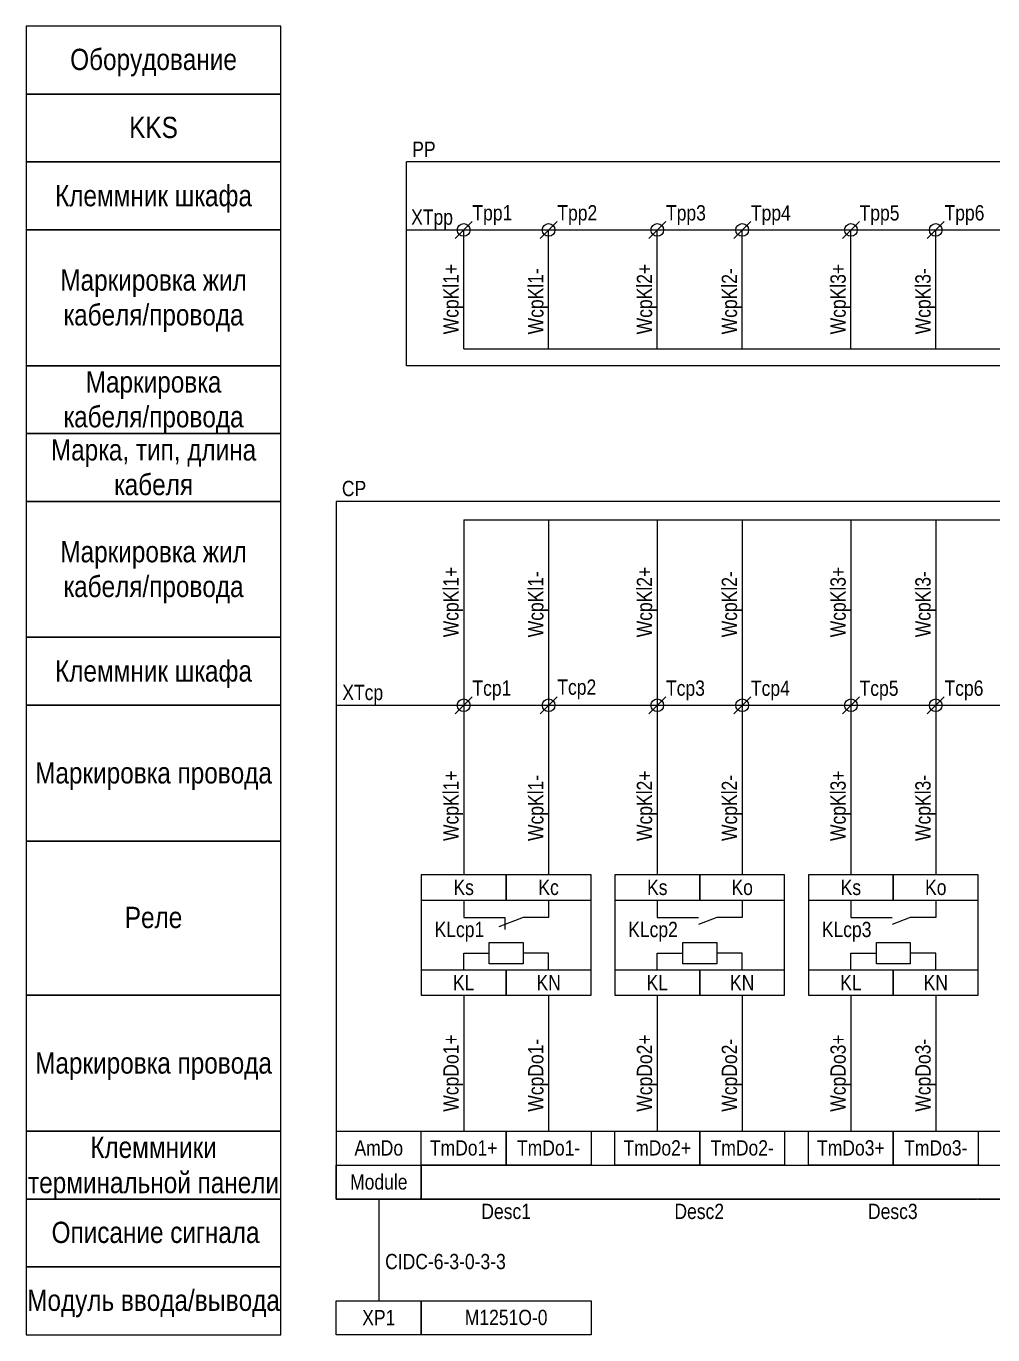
# Model space of a CAD drawing. Header units: millimetres. Extents: x 20 to 296, y -159 to -5.
# Drawn here: x 20 to 133.8, y -159.2 to -5 of the extents above; entities that cross this region are included whole.
import ezdxf

# ---------------------------------------------------------------- set-up
doc = ezdxf.new("R2010")
doc.units = ezdxf.units.MM
doc.header["$MEASUREMENT"] = 0
doc.linetypes.add('1_1', pattern=[2000, 1000, -1000])
doc.linetypes.add('4_2_1_2', pattern=[6702.777624, 3527.777672, -1763.888836, 0, -1411.111116])
for name, color, linetype in [('cp_names', 7, 'Continuous'), ('cp_params_di', 7, 'Continuous'), ('cp_params_do', 7, 'Continuous'), ('cp_static_di', 7, 'Continuous'), ('cp_static_do', 7, 'Continuous'), ('id_names', 7, 'Continuous'), ('id_params_do', 7, 'Continuous'), ('id_static_di', 7, 'Continuous'), ('id_static_do', 7, 'Continuous')]:
    doc.layers.add(name, color=color, linetype=linetype)
doc.styles.add('СГЕНЕРИР_СТИЛЬ_1', font='ARIALN.TTF')

msp = doc.modelspace()

# ---------------------------------------------------------------- linework, layer by layer
at = {"layer": 'cp_names', "color": 7, "linetype": 'Continuous', "lineweight": 15, "ltscale": 100}
for points in [[(20, -77), (50, -77), (50, -61), (20, -61)], [(20, -85), (50, -85), (50, -77), (20, -77)], [(20, -101), (50, -101), (50, -85), (20, -85)], [(20, -119.178822), (50, -119.178822), (50, -101), (20, -101)], [(20, -135.178822), (50, -135.178822), (50, -119.178822), (20, -119.178822)], [(20, -143.178822), (50, -143.178822), (50, -135.178822), (20, -135.178822)], [(20, -151.178822), (50, -151.178822), (50, -143.178822), (20, -143.178822)], [(20, -159.178822), (50, -159.178822), (50, -151.178822), (20, -151.178822)]]:
    msp.add_lwpolyline(points, close=True, dxfattribs=at)
at = {"layer": 'cp_static_di', "color": 7, "linetype": '1_1', "lineweight": 15, "ltscale": 100}
for p, q in [((295.603377, -60.999998), (56.525773, -61)), ((56.525773, -61), (56.525773, -143.178822))]:
    msp.add_line(p, q, dxfattribs=at)
at = {"layer": 'cp_static_di', "color": 7, "linetype": 'Continuous', "lineweight": 15, "ltscale": 100}
for p, q in [((71.525771, -63.142923), (286.720803, -63.142931)), ((71.525771, -63.142923), (71.525773, -85)), ((81.525771, -63.142923), (81.525773, -85)), ((94.325219, -63.142924), (94.325221, -85.000001)), ((104.325219, -63.142924), (104.325221, -85.000001)), ((117.124667, -63.142926), (117.124669, -85.000003)), ((127.124667, -63.142926), (127.124669, -85.000003)), ((70.525773, -86), (72.525773, -84)), ((80.525773, -86), (82.525773, -84)), ((93.325221, -86.000001), (95.325221, -84.000001)), ((103.325221, -86.000001), (105.325221, -84.000001)), ((116.124669, -86.000003), (118.124669, -84.000003)), ((126.124669, -86), (128.124669, -84)), ((132.124669, -135.178822), (295.603377, -135.17882)), ((132.124669, -143.178822), (295.603377, -143.17882))]:
    msp.add_line(p, q, dxfattribs=at)
at = {"layer": 'cp_static_di', "color": 7, "linetype": '4_2_1_2', "lineweight": 15, "ltscale": 100}
msp.add_line((56.525773, -85), (295.603377, -84.999998), dxfattribs=at)
at = {"layer": 'cp_static_di', "color": 7, "linetype": 'Continuous', "lineweight": 15, "ltscale": 100}
for centre in [(71.525773, -85), (81.525773, -85), (94.325221, -85.000001), (104.325221, -85.000001), (117.124669, -85.000003), (127.124669, -85)]:
    msp.add_circle(centre, 0.75, dxfattribs=at)
at = {"layer": 'cp_static_do', "color": 7, "linetype": 'Continuous', "lineweight": 15, "ltscale": 100}
for p, q in [((71.525773, -85), (71.525773, -105.000005)), ((81.525773, -84.999999), (81.525773, -105.000004)), ((94.325221, -85.000001), (94.325221, -105.000005)), ((104.325221, -85), (104.325221, -105.000005)), ((117.124669, -85.000003), (117.124669, -105.000007)), ((127.124669, -85.000002), (127.124669, -105.000007)), ((76.390656, -110.000155), (76.390656, -111.416036)), ((71.525773, -119.178822), (71.525773, -135.178822)), ((81.525773, -119.178824), (81.525773, -135.178822)), ((94.325221, -119.178822), (94.325221, -135.178822)), ((104.325221, -119.178824), (104.325221, -135.178822)), ((117.124669, -119.178824), (117.124669, -135.178824)), ((127.124669, -119.178826), (127.124669, -135.178824)), ((56.525773, -135.178822), (132.124669, -135.178824)), ((56.525773, -143.178822), (132.006255, -143.178821)), ((61.525773, -143.178822), (61.525773, -155.178822))]:
    msp.add_line(p, q, dxfattribs=at)
for points in [[(66.525773, -107.964715), (76.525773, -107.964715), (76.525773, -105.000003), (66.525773, -105.000003)], [(66.525773, -119.178823), (86.525773, -119.178825), (86.525773, -105.000005), (66.525773, -105.000005)], [(76.525773, -107.964715), (86.525773, -107.964713), (86.525773, -105.000003), (76.525773, -105.000003)], [(89.325221, -107.964715), (99.325221, -107.964715), (99.325221, -105.000003), (89.325221, -105.000003)], [(89.325221, -119.178823), (109.325221, -119.178825), (109.325221, -105.000005), (89.325221, -105.000005)], [(99.325221, -107.964715), (109.325221, -107.964713), (109.325221, -105.000003), (99.325221, -105.000003)], [(112.124669, -107.964717), (122.124669, -107.964717), (122.124669, -105.000005), (112.124669, -105.000005)], [(112.124669, -119.178825), (132.124669, -119.178827), (132.124669, -105.000007), (112.124669, -105.000007)], [(122.124669, -107.964717), (132.124669, -107.964715), (132.124669, -105.000005), (122.124669, -105.000005)], [(74.528761, -115.463368), (74.528761, -112.96486), (78.528761, -112.96486), (78.528761, -115.463368)], [(97.328209, -115.463368), (97.328209, -112.96486), (101.328209, -112.96486), (101.328209, -115.463368)], [(120.127657, -115.46337), (120.127657, -112.964862), (124.127657, -112.964862), (124.127657, -115.46337)], [(66.525773, -119.178823), (76.525773, -119.178823), (76.525773, -116.214113), (66.525773, -116.214113)], [(76.525773, -119.178823), (86.525773, -119.178823), (86.525773, -116.214115), (76.525773, -116.214113)], [(89.325221, -119.178823), (99.325221, -119.178823), (99.325221, -116.214113), (89.325221, -116.214113)], [(99.325221, -119.178823), (109.325221, -119.178823), (109.325221, -116.214115), (99.325221, -116.214113)], [(112.124669, -119.178825), (122.124669, -119.178825), (122.124669, -116.214115), (112.124669, -116.214115)], [(122.124669, -119.178825), (132.124669, -119.178825), (132.124669, -116.214117), (122.124669, -116.214115)], [(66.525773, -135.178822), (76.525773, -135.178822), (76.525773, -139.178822), (66.525773, -139.178822)], [(76.525773, -135.178822), (86.525773, -135.178822), (86.525773, -139.178822), (76.525773, -139.178822)], [(89.325221, -135.178822), (99.325221, -135.178822), (99.325221, -139.178822), (89.325221, -139.178822)], [(99.325221, -135.178822), (109.325221, -135.178822), (109.325221, -139.178822), (99.325221, -139.178822)], [(112.124669, -135.178824), (122.124669, -135.178824), (122.124669, -139.178824), (112.124669, -139.178824)], [(122.124669, -135.178824), (132.124669, -135.178824), (132.124669, -139.178824), (122.124669, -139.178824)], [(66.525773, -143.178822), (56.525773, -143.178822), (56.525773, -139.178822), (66.525773, -139.178822)], [(66.525773, -139.178822), (291.720804, -139.178822), (291.720804, -143.178822), (66.525773, -143.178822)], [(66.525773, -159.178822), (56.525773, -159.178822), (56.525773, -155.178822), (66.525773, -155.178822)], [(66.525773, -155.178822), (86.525773, -155.178822), (86.525773, -159.178822), (66.525773, -159.178822)]]:
    msp.add_lwpolyline(points, close=True, dxfattribs=at)
for points in [[(71.531742, -107.964714), (71.531742, -110.000155), (74.528757, -110.000155)], [(81.525773, -107.964714), (81.525773, -110.000155), (78.528757, -110.000155)], [(94.33119, -107.964714), (94.33119, -110.000155), (97.328205, -110.000155)], [(104.325221, -107.964714), (104.325221, -110.000155), (101.328205, -110.000155)], [(117.130638, -107.964716), (117.130638, -110.000157), (120.127653, -110.000157)], [(127.124669, -107.964716), (127.124669, -110.000157), (124.127653, -110.000157)], [(74.528757, -110.000155), (76.390656, -110.000155)], [(78.528757, -110.000155), (75.660629, -111.111065)], [(97.328205, -110.000155), (99.190104, -110.000155)], [(101.328205, -110.000155), (99.190664, -110.828087)], [(120.127653, -110.000157), (121.989552, -110.000157)], [(124.127653, -110.000157), (121.990112, -110.828089)], [(71.531745, -116.214114), (71.531745, -114.214114), (74.528761, -114.214114)], [(81.525776, -116.214114), (81.525776, -114.214114), (78.528761, -114.214114)], [(94.331193, -116.214114), (94.331193, -114.214114), (97.328209, -114.214114)], [(104.325224, -116.214114), (104.325224, -114.214114), (101.328209, -114.214114)], [(117.130641, -116.214116), (117.130641, -114.214116), (120.127657, -114.214116)], [(127.124672, -116.214116), (127.124672, -114.214116), (124.127657, -114.214116)]]:
    msp.add_lwpolyline(points, dxfattribs=at)
at = {"layer": 'id_names', "color": 7, "linetype": 'Continuous', "lineweight": 15, "ltscale": 100}
for points in [[(20, -13), (50, -13), (50, -5), (20, -5)], [(20, -21), (50, -21), (50, -13), (20, -13)], [(20, -29), (50, -29), (50, -21), (20, -21)], [(20, -45), (50, -45), (50, -29), (20, -29)], [(20, -53), (50, -53), (50, -45), (20, -45)], [(20, -61), (50, -61), (50, -53), (20, -53)]]:
    msp.add_lwpolyline(points, close=True, dxfattribs=at)
at = {"layer": 'id_static_do', "color": 7, "linetype": '1_1', "lineweight": 15, "ltscale": 100}
for p, q in [((295.603377, -20.999999), (64.809561, -21)), ((64.809561, -45), (64.809561, -21)), ((295.603377, -44.999998), (64.809561, -45))]:
    msp.add_line(p, q, dxfattribs=at)
at = {"layer": 'id_static_do', "color": 7, "linetype": '4_2_1_2', "lineweight": 15, "ltscale": 100}
msp.add_line((64.809561, -29), (295.603377, -28.999999), dxfattribs=at)
at = {"layer": 'id_static_do', "color": 7, "linetype": 'Continuous', "lineweight": 15, "ltscale": 100}
for p, q in [((70.525771, -30), (72.525771, -28)), ((71.525771, -42.99997), (71.525771, -29)), ((80.525771, -29.999999), (82.525771, -27.999999)), ((81.525771, -42.999969), (81.525771, -28.999999)), ((93.325219, -29.999999), (95.325219, -27.999999)), ((94.325219, -42.999969), (94.325219, -28.999999)), ((103.325219, -29.999999), (105.325219, -27.999999)), ((104.325219, -42.999969), (104.325219, -28.999999)), ((116.124667, -29.999999), (118.124667, -27.999999)), ((117.124667, -42.999969), (117.124667, -28.999999)), ((126.124667, -29.999999), (128.124667, -27.999999)), ((127.124667, -42.999969), (127.124667, -28.999999)), ((71.525771, -42.99997), (286.720872, -42.999961))]:
    msp.add_line(p, q, dxfattribs=at)
for centre in [(71.525771, -29), (81.525771, -28.999999), (94.325219, -28.999999), (104.325219, -28.999999), (117.124667, -28.999999), (127.124667, -28.999999)]:
    msp.add_circle(centre, 0.75, dxfattribs=at)

# ---------------------------------------------------------------- texts
at = {"layer": 'cp_names', "color": 7, "linetype": 'Continuous', "lineweight": 15, "insert": (35, -65.664115), "char_height": 2.5, "attachment_point": 2, "line_spacing_factor": 0.982786, "style": 'СГЕНЕРИР_СТИЛЬ_1'}
msp.add_mtext('\\A1;{\\pqc;\\fArial Narrow|b0|i0|c204|p34;Маркировка жил\\P\\pqc;\\fArial Narrow|b0|i0|c204|p34;кабеля/провода}', dxfattribs=at)
at = {"layer": 'cp_names', "color": 7, "linetype": 'Continuous', "lineweight": 15, "char_height": 2.5, "attachment_point": 2, "style": 'СГЕНЕРИР_СТИЛЬ_1'}
for s, insert in [('\\A1;{\\pqc;\\fArial Narrow|b0|i0|c204|p34;Клеммник\\fArial Narrow|b0|i0|c204|p34; шкафа}', (35, -79.717757)), ('\\A1;{\\pqc;\\fArial Narrow|b0|i0|c204|p34;Маркировка \\fArial Narrow|b0|i0|c204|p34;провода}', (35, -91.722933)), ('\\A1;{\\pqc;\\fArial Narrow|b0|i0|c204|p34;Реле}', (35, -108.753526)), ('\\A1;{\\pqc;\\fArial Narrow|b0|i0|c204|p34;Маркировка \\fArial Narrow|b0|i0|c204|p34;провода}', (35, -125.901755)), ('\\A1;{\\pqc;\\fArial Narrow|b0|i0|c204|p34;Описание сигнала}', (35.23526, -145.857646)), ('\\A1;{\\pqc;\\fArial Narrow|b0|i0|c204|p34;Модуль ввода/вывода}', (35.000029, -153.859411))]:
    msp.add_mtext(s, dxfattribs=dict(at, insert=insert))
at = {"layer": 'cp_names', "color": 7, "linetype": 'Continuous', "lineweight": 15, "insert": (35, -135.837745), "char_height": 2.5, "width": 30, "attachment_point": 2, "line_spacing_factor": 0.996518, "style": 'СГЕНЕРИР_СТИЛЬ_1'}
msp.add_mtext('\\A1;{\\pqc;\\fArial Narrow|b0|i0|c204|p34;Клеммник\\fArial Narrow|b0|i0|c204|p34;и терминальной панели}', dxfattribs=at)
at = {"layer": 'cp_params_di', "color": 7, "linetype": 'Continuous', "lineweight": 15, "char_height": 1.8, "style": 'СГЕНЕРИР_СТИЛЬ_1'}
for s, insert, attachment_point in [('\\A1;{\\pql;\\fArial Narrow|b0|i0|c204|p34;CP}', (57.181387, -58.566396), 1), ('\\A1;{\\pqr;\\fArial Narrow|b0|i0|c204|p34;XTcp}', (62.04351, -82.598162), 3), ('\\A1;{\\pql;\\fArial Narrow|b0|i0|c204|p34;Tcp1}', (72.55263, -82.087356), 1), ('\\A1;{\\pql;\\fArial Narrow|b0|i0|c204|p34;Tcp2}', (82.55263, -81.968974), 1), ('\\A1;{\\pql;\\fArial Narrow|b0|i0|c204|p34;Tcp3}', (95.352078, -82.087357), 1), ('\\A1;{\\pql;\\fArial Narrow|b0|i0|c204|p34;Tcp4}', (105.352078, -82.09498), 1), ('\\A1;{\\pql;\\fArial Narrow|b0|i0|c204|p34;Tcp5}', (118.151526, -82.094982), 1), ('\\A1;{\\pql;\\fArial Narrow|b0|i0|c204|p34;Tcp\\fArial Narrow|b0|i0|c204|p34;6}', (128.151536, -82.087358), 1)]:
    msp.add_mtext(s, dxfattribs=dict(at, insert=insert, attachment_point=attachment_point))
at = {"layer": 'cp_params_do', "color": 7, "linetype": 'Continuous', "lineweight": 15, "char_height": 1.8, "attachment_point": 1, "rotation": 90, "style": 'СГЕНЕРИР_СТИЛЬ_1'}
for s, insert in [('\\A1;{\\pql;\\fArial Narrow|b0|i0|c204|p34;WcpKl\\fArial Narrow|b0|i0|c204|p34;1\\fArial Narrow|b0|i0|c204|p34;+}', (69.116311, -41.308679)), ('\\A1;{\\pql;\\fArial Narrow|b0|i0|c204|p34;WcpKl\\fArial Narrow|b0|i0|c204|p34;1\\fArial Narrow|b0|i0|c204|p34;-}', (79.116311, -41.308678)), ('\\A1;{\\pql;\\fArial Narrow|b0|i0|c204|p34;WcpKl\\fArial Narrow|b0|i0|c204|p34;2\\fArial Narrow|b0|i0|c204|p34;+}', (91.915759, -41.308679)), ('\\A1;{\\pql;\\fArial Narrow|b0|i0|c204|p34;WcpKl\\fArial Narrow|b0|i0|c204|p34;2\\fArial Narrow|b0|i0|c204|p34;-}', (101.915759, -41.308679)), ('\\A1;{\\pql;\\pt2.5;\\fArial Narrow|b0|i0|c204|p34;WcpKl\\fArial Narrow|b0|i0|c204|p34;3\\fArial Narrow|b0|i0|c204|p34;+}', (114.715207, -41.308681)), ('\\A1;{\\pql;\\fArial Narrow|b0|i0|c204|p34;WcpKl\\fArial Narrow|b0|i0|c204|p34;3\\fArial Narrow|b0|i0|c204|p34;-}', (124.715207, -41.308681)), ('\\A1;{\\pql;\\fArial Narrow|b0|i0|c204|p34;WcpKl\\fArial Narrow|b0|i0|c204|p34;1\\fArial Narrow|b0|i0|c204|p34;+}', (69.116311, -76.999998)), ('\\A1;{\\pql;\\fArial Narrow|b0|i0|c204|p34;WcpKl\\fArial Narrow|b0|i0|c204|p34;1\\fArial Narrow|b0|i0|c204|p34;-}', (79.116311, -76.999997)), ('\\A1;{\\pql;\\fArial Narrow|b0|i0|c204|p34;WcpKl\\fArial Narrow|b0|i0|c204|p34;2\\fArial Narrow|b0|i0|c204|p34;+}', (91.915759, -76.999999)), ('\\A1;{\\pql;\\fArial Narrow|b0|i0|c204|p34;WcpKl\\fArial Narrow|b0|i0|c204|p34;2\\fArial Narrow|b0|i0|c204|p34;-}', (101.915759, -76.999998)), ('\\A1;{\\pql;\\pt2.5;\\fArial Narrow|b0|i0|c204|p34;WcpKl\\fArial Narrow|b0|i0|c204|p34;3\\fArial Narrow|b0|i0|c204|p34;+}', (114.715207, -77.000001)), ('\\A1;{\\pql;\\fArial Narrow|b0|i0|c204|p34;WcpKl\\fArial Narrow|b0|i0|c204|p34;3\\fArial Narrow|b0|i0|c204|p34;-}', (124.715207, -77)), ('\\A1;{\\pql;\\fArial Narrow|b0|i0|c204|p34;WcpKl\\fArial Narrow|b0|i0|c204|p34;1\\fArial Narrow|b0|i0|c204|p34;+}', (69.116311, -101)), ('\\A1;{\\pql;\\fArial Narrow|b0|i0|c204|p34;WcpKl\\fArial Narrow|b0|i0|c204|p34;1\\fArial Narrow|b0|i0|c204|p34;-}', (79.116311, -100.999999)), ('\\A1;{\\pql;\\fArial Narrow|b0|i0|c204|p34;WcpKl\\fArial Narrow|b0|i0|c204|p34;2\\fArial Narrow|b0|i0|c204|p34;+}', (91.915759, -101.000001)), ('\\A1;{\\pql;\\fArial Narrow|b0|i0|c204|p34;WcpKl\\fArial Narrow|b0|i0|c204|p34;2\\fArial Narrow|b0|i0|c204|p34;-}', (101.915759, -101)), ('\\A1;{\\pql;\\pt2.5;\\fArial Narrow|b0|i0|c204|p34;WcpKl\\fArial Narrow|b0|i0|c204|p34;3\\fArial Narrow|b0|i0|c204|p34;+}', (114.715207, -101.000003)), ('\\A1;{\\pql;\\fArial Narrow|b0|i0|c204|p34;WcpKl\\fArial Narrow|b0|i0|c204|p34;3\\fArial Narrow|b0|i0|c204|p34;-}', (124.715207, -101.000002)), ('\\A1;{\\pql;\\fArial Narrow|b0|i0|c204|p34;WcpDo1\\fArial Narrow|b0|i0|c204|p34;+}', (69.116313, -132.8942)), ('\\A1;{\\pql;\\fArial Narrow|b0|i0|c204|p34;WcpDo1\\fArial Narrow|b0|i0|c204|p34;-}', (79.116309, -132.894195)), ('\\A1;{\\pql;\\fArial Narrow|b0|i0|c204|p34;WcpDo\\fArial Narrow|b0|i0|c204|p34;2\\fArial Narrow|b0|i0|c204|p34;+}', (91.915758, -132.8942)), ('\\A1;{\\pql;\\fArial Narrow|b0|i0|c204|p34;WcpDo\\fArial Narrow|b0|i0|c204|p34;2\\fArial Narrow|b0|i0|c204|p34;-}', (101.915754, -132.894195)), ('\\A1;{\\pql;\\fArial Narrow|b0|i0|c204|p34;WcpDo\\fArial Narrow|b0|i0|c204|p34;3\\fArial Narrow|b0|i0|c204|p34;+}', (114.715206, -132.894202)), ('\\A1;{\\pql;\\fArial Narrow|b0|i0|c204|p34;WcpDo\\fArial Narrow|b0|i0|c204|p34;3\\fArial Narrow|b0|i0|c204|p34;-}', (124.715202, -132.894197))]:
    msp.add_mtext(s, dxfattribs=dict(at, insert=insert))
at = {"layer": 'cp_params_do', "color": 7, "linetype": 'Continuous', "lineweight": 15, "char_height": 1.8, "attachment_point": 2, "style": 'СГЕНЕРИР_СТИЛЬ_1'}
for s, insert in [('\\A1;{\\pqc;\\fArial Narrow|b0|i0|c204|p34;Ks}', (71.525773, -105.562877)), ('\\A1;{\\pqc;\\fArial Narrow|b0|i0|c204|p34;Kc}', (81.525773, -105.562875)), ('\\A1;{\\pqc;\\fArial Narrow|b0|i0|c204|p34;Ks}', (94.325221, -105.562876)), ('\\A1;{\\pqc;\\fArial Narrow|b0|i0|c204|p34;Ko}', (104.325221, -105.562875)), ('\\A1;{\\pqc;\\fArial Narrow|b0|i0|c204|p34;Ks}', (117.124669, -105.562878)), ('\\A1;{\\pqc;\\fArial Narrow|b0|i0|c204|p34;Ko}', (127.124669, -105.562877)), ('\\A1;{\\pqc;\\fArial Narrow|b0|i0|c204|p34;KLcp\\fArial Narrow|b0|i0|c204|p34;1}', (71.023511, -110.519959)), ('\\A1;{\\pqc;\\fArial Narrow|b0|i0|c204|p34;KLcp\\fArial Narrow|b0|i0|c204|p34;2}', (93.822959, -110.519959)), ('\\A1;{\\pqc;\\fArial Narrow|b0|i0|c204|p34;KLcp\\fArial Narrow|b0|i0|c204|p34;3}', (116.622407, -110.519961)), ('\\A1;{\\pqc;\\fArial Narrow|b0|i0|c204|p34;KL}', (71.525773, -116.776984)), ('\\A1;{\\pqc;\\fArial Narrow|b0|i0|c204|p34;KN}', (81.525773, -116.776987)), ('\\A1;{\\pqc;\\fArial Narrow|b0|i0|c204|p34;KL}', (94.325221, -116.776984)), ('\\A1;{\\pqc;\\fArial Narrow|b0|i0|c204|p34;KN}', (104.325221, -116.776987)), ('\\A1;{\\pqc;\\fArial Narrow|b0|i0|c204|p34;KL}', (117.124669, -116.776986)), ('\\A1;{\\pqc;\\fArial Narrow|b0|i0|c204|p34;KN}', (127.124669, -116.776989)), ('\\A1;{\\pqc;\\fArial Narrow|b0|i0|c204|p34;Am\\fArial Narrow|b0|i0|c204|p34;Do}', (61.525773, -136.259337)), ('\\A1;{\\pqc;\\fArial Narrow|b0|i0|c204|p34;TmD\\fArial Narrow|b0|i0|c204|p34;o\\fArial Narrow|b0|i0|c204|p34;1+}', (71.525773, -136.251716)), ('\\A1;{\\pqc;\\fArial Narrow|b0|i0|c204|p34;TmD\\fArial Narrow|b0|i0|c204|p34;o\\fArial Narrow|b0|i0|c204|p34;1-}', (81.525773, -136.251716)), ('\\A1;{\\pqc;\\fArial Narrow|b0|i0|c204|p34;TmD\\fArial Narrow|b0|i0|c204|p34;o\\fArial Narrow|b0|i0|c204|p34;2+}', (94.325221, -136.251716)), ('\\A1;{\\pqc;\\fArial Narrow|b0|i0|c204|p34;TmD\\fArial Narrow|b0|i0|c204|p34;o\\fArial Narrow|b0|i0|c204|p34;2-}', (104.325221, -136.251716)), ('\\A1;{\\pqc;\\fArial Narrow|b0|i0|c204|p34;TmD\\fArial Narrow|b0|i0|c204|p34;o3\\fArial Narrow|b0|i0|c204|p34;+}', (117.124669, -136.251718)), ('\\A1;{\\pqc;\\fArial Narrow|b0|i0|c204|p34;TmD\\fArial Narrow|b0|i0|c204|p34;o3\\fArial Narrow|b0|i0|c204|p34;-}', (127.124669, -136.251718))]:
    msp.add_mtext(s, dxfattribs=dict(at, insert=insert))
at = {"layer": 'cp_params_do', "color": 7, "linetype": 'Continuous', "lineweight": 15, "char_height": 1.8, "width": 22, "attachment_point": 2, "style": 'СГЕНЕРИР_СТИЛЬ_1'}
for s, insert in [('\\A1;{\\pqc;\\fArial Narrow|b0|i0|c204|p34;Desc1}', (76.525773, -143.734065)), ('\\A1;{\\pqc;\\fArial Narrow|b0|i0|c204|p34;Desc2}', (99.266014, -143.734069)), ('\\A1;{\\pqc;\\fArial Narrow|b0|i0|c204|p34;Desc3}', (122.065462, -143.734068))]:
    msp.add_mtext(s, dxfattribs=dict(at, insert=insert))
at = {"layer": 'cp_static_do', "color": 7, "linetype": 'Continuous', "lineweight": 15, "char_height": 1.8, "attachment_point": 2, "style": 'СГЕНЕРИР_СТИЛЬ_1'}
for s, insert in [('\\A1;{\\pqc;\\fArial Narrow|b0|i0|c204|p34;Module}', (61.525773, -140.259338)), ('\\A1;{\\pqc;\\fArial Narrow|b0|i0|c204|p34;XP1}', (61.525773, -156.251713)), ('\\A1;{\\pqc;\\fArial Narrow|b0|i0|c204|p34;M1251O-0}', (76.525773, -156.227581))]:
    msp.add_mtext(s, dxfattribs=dict(at, insert=insert))
at = {"layer": 'id_names', "color": 7, "linetype": 'Continuous', "lineweight": 15, "char_height": 2.5, "attachment_point": 2, "style": 'СГЕНЕРИР_СТИЛЬ_1'}
for s, insert in [('\\A1;{\\pqc;\\fArial Narrow|b0|i0|c204|p34;Оборудование}', (35, -7.6647)), ('\\A1;{\\pqc;\\fArial Narrow|b0|i0|c204|p34;KKS}', (35, -15.678817)), ('\\A1;{\\pqc;\\fArial Narrow|b0|i0|c204|p34;Клеммник\\fArial Narrow|b0|i0|c204|p34; шкафа}', (35, -23.717757))]:
    msp.add_mtext(s, dxfattribs=dict(at, insert=insert))
for s, insert, line_spacing_factor in [('\\A1;{\\pqc;\\fArial Narrow|b0|i0|c204|p34;Маркировка жил\\P\\pqc;\\fArial Narrow|b0|i0|c204|p34;кабеля/провода}', (35, -33.664115), 0.982786), ('\\A1;{\\pqc;\\fArial Narrow|b0|i0|c204|p34;Маркировка\\P\\pqc;\\fArial Narrow|b0|i0|c204|p34;кабеля/провода}', (35, -45.664113), 0.982786), ('\\A1;{\\pqc;\\fArial Narrow|b0|i0|c204|p34;Марка, тип\\fArial Narrow|b0|i0|c204|p34;, длина\\P\\pqc;\\fArial Narrow|b0|i0|c204|p34;кабеля}', (35, -53.664115), 0.98101)]:
    msp.add_mtext(s, dxfattribs=dict(at, insert=insert, line_spacing_factor=line_spacing_factor))
at = {"layer": 'id_params_do', "color": 7, "linetype": 'Continuous', "lineweight": 15, "char_height": 1.8, "style": 'СГЕНЕРИР_СТИЛЬ_1'}
for s, insert, attachment_point in [('\\A1;{\\pql;\\fArial Narrow|b0|i0|c204|p34;P\\fArial Narrow|b0|i0|c204|p34;P}', (65.465175, -18.59816), 1), ('\\A1;{\\pql;\\fArial Narrow|b0|i0|c204|p34;Tpp1}', (72.552629, -26.087356), 1), ('\\A1;{\\pql;\\fArial Narrow|b0|i0|c204|p34;Tpp2}', (82.552629, -26.087355), 1), ('\\A1;{\\pql;\\fArial Narrow|b0|i0|c204|p34;Tpp\\fArial Narrow|b0|i0|c204|p34;3}', (95.352077, -26.087355), 1), ('\\A1;{\\pql;\\fArial Narrow|b0|i0|c204|p34;Tpp\\fArial Narrow|b0|i0|c204|p34;4}', (105.352077, -26.094978), 1), ('\\A1;{\\pql;\\fArial Narrow|b0|i0|c204|p34;Tpp\\fArial Narrow|b0|i0|c204|p34;5}', (118.151525, -26.094979), 1), ('\\A1;{\\pql;\\fArial Narrow|b0|i0|c204|p34;Tpp\\fArial Narrow|b0|i0|c204|p34;6}', (128.151525, -26.087355), 1), ('\\A1;{\\pqr;\\fArial Narrow|b0|i0|c204|p34;XTpp}', (70.264199, -26.598155), 3)]:
    msp.add_mtext(s, dxfattribs=dict(at, insert=insert, attachment_point=attachment_point))
at = {"layer": 'id_static_di', "color": 7, "linetype": 'Continuous', "lineweight": 15, "insert": (62.277566, -149.644335), "char_height": 1.8, "attachment_point": 1, "style": 'СГЕНЕРИР_СТИЛЬ_1'}
msp.add_mtext('\\A1;{\\pql;\\fArial Narrow|b0|i0|c204|p34;CIDC-6-3-0-3-3}', dxfattribs=at)

doc.saveas('drawing.dxf')
